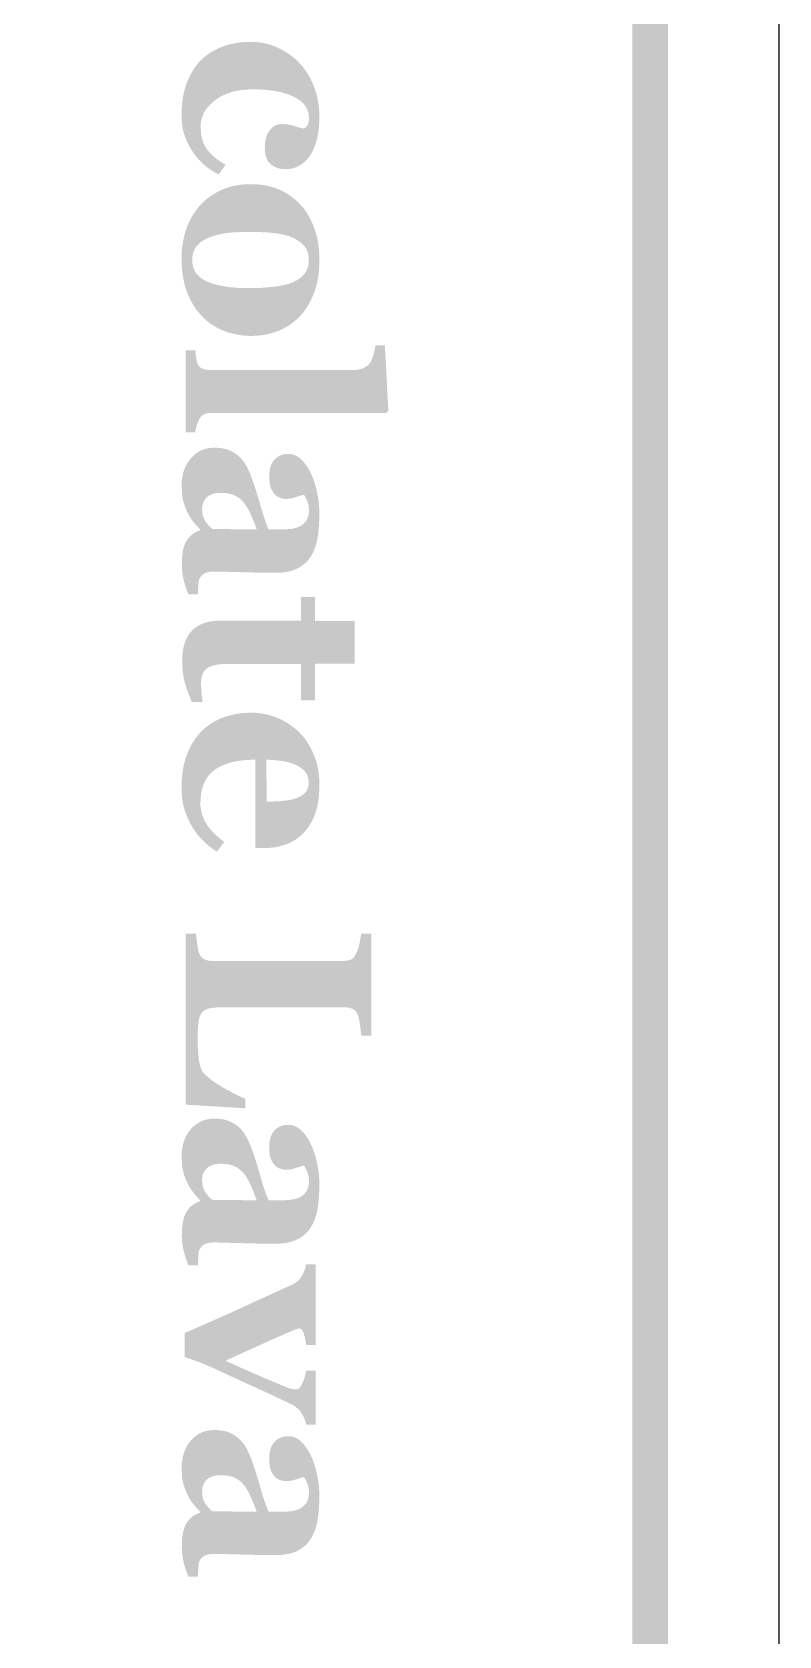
# Model space of a CAD drawing. Header units: millimetres. Extents: x 6 to 441, y 6 to 299.
# Drawn here: x 224.68 to 233.04, y 80.94 to 98.9 of the extents above; entities that cross this region are included whole.
import ezdxf

# ---------------------------------------------------------------- set-up
doc = ezdxf.new("R2010")
doc.units = ezdxf.units.MM
doc.layers.add('CUT', color=1, linetype='Continuous')
doc.layers.add('RASTER', color=7, linetype='Continuous')

msp = doc.modelspace()

# ---------------------------------------------------------------- hatches: boundary and pattern name
at = {"layer": 'RASTER'}
h = msp.add_hatch(color=7, dxfattribs=at)
h.paths.add_polyline_path([(229.6, 125.8), (230.116, 125.766), (230.563, 125.663), (230.941, 125.491), (231.25, 125.25), (231.491, 124.941), (231.663, 124.563), (231.766, 124.116), (231.8, 123.6), (231.8, 66.4), (231.766, 65.884), (231.663, 65.438), (231.491, 65.059), (231.25, 64.75), (230.941, 64.509), (230.563, 64.338), (230.116, 64.234), (229.6, 64.2), (216.4, 64.2), (215.884, 64.234), (215.438, 64.337), (215.059, 64.509), (214.75, 64.75), (214.509, 65.059), (214.337, 65.438), (214.234, 65.884), (214.2, 66.4), (214.2, 123.6), (214.234, 124.116), (214.337, 124.563), (214.509, 124.941), (214.75, 125.25), (215.059, 125.491), (215.438, 125.663), (215.884, 125.766), (216.4, 125.8)])
h.paths.add_polyline_path([(229.6, 125.4), (216.4, 125.4), (215.978, 125.372), (215.613, 125.288), (215.303, 125.147), (215.05, 124.95), (214.853, 124.697), (214.712, 124.387), (214.628, 124.022), (214.6, 123.6), (214.6, 66.4), (214.628, 65.978), (214.712, 65.613), (214.853, 65.303), (215.05, 65.05), (215.303, 64.853), (215.613, 64.712), (215.978, 64.628), (216.4, 64.6), (229.6, 64.6), (230.022, 64.628), (230.388, 64.712), (230.697, 64.853), (230.95, 65.05), (231.147, 65.303), (231.288, 65.613), (231.372, 65.978), (231.4, 66.4), (231.4, 123.6), (231.372, 124.022), (231.288, 124.387), (231.147, 124.697), (230.95, 124.95), (230.697, 125.147), (230.388, 125.288), (230.022, 125.372), (229.6, 125.4)], flags=0)
for points in [[(226.353, 97.971), (226.354, 98.022), (226.357, 98.07), (226.361, 98.117), (226.368, 98.163), (226.376, 98.207), (226.386, 98.25), (226.399, 98.291), (226.412, 98.331), (226.428, 98.369), (226.445, 98.406), (226.463, 98.44), (226.483, 98.473), (226.503, 98.505), (226.526, 98.534), (226.549, 98.562), (226.574, 98.588), (226.601, 98.613), (226.629, 98.635), (226.658, 98.657), (226.688, 98.676), (226.719, 98.694), (226.752, 98.711), (226.785, 98.726), (226.82, 98.739), (226.856, 98.751), (226.893, 98.761), (226.93, 98.769), (226.969, 98.776), (227.008, 98.782), (227.048, 98.786), (227.088, 98.788), (227.129, 98.789), (227.167, 98.788), (227.205, 98.785), (227.242, 98.78), (227.278, 98.774), (227.314, 98.765), (227.35, 98.755), (227.385, 98.742), (227.42, 98.728), (227.453, 98.712), (227.486, 98.695), (227.518, 98.676), (227.549, 98.656), (227.578, 98.635), (227.607, 98.613), (227.635, 98.589), (227.661, 98.563), (227.687, 98.536), (227.712, 98.507), (227.735, 98.476), (227.757, 98.443), (227.778, 98.409), (227.797, 98.374), (227.815, 98.336), (227.832, 98.297), (227.847, 98.257), (227.86, 98.216), (227.871, 98.174), (227.88, 98.13), (227.887, 98.086), (227.892, 98.04), (227.895, 97.994), (227.896, 97.947), (227.894, 97.881), (227.889, 97.819), (227.881, 97.76), (227.87, 97.705), (227.856, 97.654), (227.838, 97.606), (227.818, 97.561), (227.794, 97.52), (227.767, 97.484), (227.738, 97.452), (227.707, 97.425), (227.674, 97.403), (227.639, 97.386), (227.601, 97.373), (227.561, 97.366), (227.519, 97.364), (227.493, 97.364), (227.469, 97.367), (227.446, 97.371), (227.424, 97.377), (227.403, 97.385), (227.384, 97.395), (227.366, 97.406), (227.349, 97.419), (227.334, 97.434), (227.321, 97.452), (227.31, 97.472), (227.301, 97.495), (227.294, 97.52), (227.289, 97.548), (227.286, 97.578), (227.285, 97.611), (227.286, 97.638), (227.288, 97.664), (227.292, 97.688), (227.298, 97.712), (227.305, 97.734), (227.314, 97.756), (227.325, 97.776), (227.338, 97.795), (227.351, 97.812), (227.366, 97.827), (227.382, 97.84), (227.398, 97.85), (227.416, 97.858), (227.435, 97.864), (227.454, 97.868), (227.475, 97.869), (227.493, 97.869), (227.511, 97.867), (227.529, 97.866), (227.547, 97.863), (227.564, 97.86), (227.582, 97.856), (227.6, 97.851), (227.617, 97.845), (227.634, 97.84), (227.65, 97.835), (227.665, 97.831), (227.679, 97.827), (227.692, 97.824), (227.704, 97.821), (227.715, 97.819), (227.724, 97.818), (227.731, 97.822), (227.737, 97.826), (227.742, 97.831), (227.747, 97.836), (227.752, 97.841), (227.757, 97.847), (227.761, 97.853), (227.765, 97.859), (227.768, 97.865), (227.771, 97.873), (227.773, 97.881), (227.775, 97.891), (227.776, 97.901), (227.778, 97.912), (227.778, 97.924), (227.778, 97.936), (227.778, 97.953), (227.776, 97.969), (227.774, 97.984), (227.771, 97.999), (227.766, 98.014), (227.761, 98.029), (227.755, 98.043), (227.748, 98.056), (227.739, 98.07), (227.729, 98.083), (227.718, 98.096), (227.705, 98.109), (227.691, 98.121), (227.675, 98.134), (227.658, 98.146), (227.639, 98.157), (227.62, 98.169), (227.6, 98.179), (227.577, 98.189), (227.554, 98.198), (227.528, 98.207), (227.501, 98.215), (227.473, 98.223), (227.443, 98.23), (227.411, 98.236), (227.378, 98.242), (227.344, 98.246), (227.307, 98.25), (227.27, 98.253), (227.23, 98.255), (227.19, 98.257), (227.147, 98.257), (227.083, 98.255), (227.023, 98.249), (226.966, 98.24), (226.912, 98.227), (226.861, 98.209), (226.813, 98.188), (226.768, 98.163), (226.727, 98.135), (226.689, 98.103), (226.657, 98.071), (226.629, 98.036), (226.607, 98.001), (226.589, 97.963), (226.577, 97.925), (226.569, 97.884), (226.567, 97.843), (226.568, 97.803), (226.572, 97.765), (226.577, 97.73), (226.585, 97.697), (226.595, 97.665), (226.608, 97.636), (226.623, 97.609), (226.64, 97.584), (226.659, 97.56), (226.68, 97.537), (226.702, 97.515), (226.727, 97.493), (226.754, 97.472), (226.782, 97.452), (226.813, 97.432), (226.845, 97.413), (226.769, 97.303), (226.747, 97.315), (226.725, 97.327), (226.704, 97.34), (226.684, 97.353), (226.663, 97.367), (226.644, 97.381), (226.625, 97.396), (226.606, 97.412), (226.588, 97.428), (226.57, 97.445), (226.553, 97.463), (226.536, 97.481), (226.52, 97.5), (226.504, 97.52), (226.489, 97.541), (226.475, 97.563), (226.46, 97.586), (226.447, 97.609), (226.434, 97.632), (226.422, 97.656), (226.411, 97.679), (226.401, 97.703), (226.392, 97.726), (226.384, 97.75), (226.377, 97.775), (226.37, 97.8), (226.365, 97.826), (226.361, 97.853), (226.357, 97.881), (226.355, 97.91), (226.354, 97.94), (226.353, 97.971)], [(226.4, 94.415), (226.4, 95.333), (226.507, 95.333), (226.508, 95.324), (226.508, 95.314), (226.509, 95.305), (226.51, 95.296), (226.511, 95.287), (226.512, 95.277), (226.513, 95.268), (226.514, 95.259), (226.515, 95.25), (226.517, 95.242), (226.518, 95.233), (226.52, 95.225), (226.522, 95.218), (226.524, 95.21), (226.526, 95.203), (226.529, 95.196), (226.534, 95.184), (226.539, 95.174), (226.544, 95.165), (226.55, 95.156), (226.557, 95.149), (226.564, 95.142), (226.571, 95.137), (226.579, 95.132), (226.588, 95.128), (226.597, 95.124), (226.607, 95.122), (226.618, 95.119), (226.629, 95.117), (226.641, 95.116), (226.653, 95.115), (226.667, 95.115), (228.29, 95.115), (228.303, 95.115), (228.317, 95.116), (228.33, 95.118), (228.343, 95.121), (228.356, 95.124), (228.369, 95.128), (228.381, 95.132), (228.393, 95.138), (228.404, 95.144), (228.415, 95.15), (228.425, 95.157), (228.435, 95.164), (228.444, 95.172), (228.452, 95.18), (228.459, 95.189), (228.465, 95.198), (228.47, 95.206), (228.475, 95.215), (228.48, 95.225), (228.484, 95.235), (228.489, 95.247), (228.493, 95.259), (228.498, 95.273), (228.502, 95.287), (228.506, 95.302), (228.51, 95.316), (228.513, 95.33), (228.516, 95.343), (228.518, 95.356), (228.52, 95.368), (228.522, 95.38), (228.523, 95.392), (228.629, 95.392), (228.668, 94.655), (228.644, 94.633), (226.686, 94.633), (226.672, 94.633), (226.66, 94.632), (226.648, 94.63), (226.637, 94.628), (226.626, 94.626), (226.616, 94.622), (226.606, 94.618), (226.598, 94.614), (226.59, 94.609), (226.582, 94.603), (226.575, 94.596), (226.568, 94.589), (226.561, 94.581), (226.555, 94.572), (226.55, 94.563), (226.545, 94.552), (226.542, 94.545), (226.539, 94.538), (226.536, 94.53), (226.533, 94.522), (226.53, 94.515), (226.527, 94.507), (226.524, 94.499), (226.522, 94.491), (226.519, 94.483), (226.517, 94.474), (226.515, 94.465), (226.513, 94.456), (226.511, 94.446), (226.509, 94.436), (226.508, 94.426), (226.507, 94.415)], [(226.467, 91.397), (226.457, 91.421), (226.447, 91.445), (226.438, 91.469), (226.428, 91.494), (226.419, 91.52), (226.41, 91.545), (226.402, 91.571), (226.393, 91.598), (226.386, 91.625), (226.379, 91.654), (226.373, 91.685), (226.369, 91.717), (226.365, 91.75), (226.363, 91.785), (226.361, 91.821), (226.36, 91.859), (226.362, 91.914), (226.367, 91.966), (226.376, 92.013), (226.388, 92.058), (226.404, 92.098), (226.423, 92.135), (226.446, 92.168), (226.472, 92.198), (226.501, 92.224), (226.533, 92.246), (226.569, 92.265), (226.607, 92.281), (226.648, 92.293), (226.692, 92.301), (226.74, 92.307), (226.79, 92.308), (227.689, 92.308), (227.689, 92.572), (227.847, 92.572), (227.847, 92.302), (228.291, 92.302), (228.291, 91.826), (227.847, 91.826), (227.847, 91.416), (227.689, 91.416), (227.689, 91.823), (226.886, 91.823), (226.845, 91.823), (226.807, 91.821), (226.772, 91.817), (226.74, 91.812), (226.711, 91.805), (226.685, 91.797), (226.663, 91.787), (226.643, 91.776), (226.626, 91.763), (226.612, 91.747), (226.599, 91.73), (226.589, 91.709), (226.581, 91.687), (226.576, 91.662), (226.573, 91.635), (226.571, 91.605), (226.571, 91.595), (226.572, 91.584), (226.572, 91.571), (226.573, 91.558), (226.574, 91.544), (226.575, 91.529), (226.576, 91.512), (226.577, 91.495), (226.579, 91.478), (226.58, 91.463), (226.582, 91.449), (226.583, 91.436), (226.585, 91.424), (226.587, 91.414), (226.589, 91.405), (226.59, 91.397)], [(227.067, 86.846), (226.4, 86.887), (226.4, 88.802), (226.514, 88.802), (226.515, 88.788), (226.517, 88.775), (226.518, 88.761), (226.52, 88.746), (226.522, 88.731), (226.524, 88.715), (226.526, 88.698), (226.528, 88.681), (226.531, 88.665), (226.533, 88.65), (226.535, 88.636), (226.538, 88.624), (226.54, 88.614), (226.542, 88.604), (226.544, 88.597), (226.546, 88.591), (226.552, 88.578), (226.558, 88.566), (226.564, 88.556), (226.571, 88.546), (226.578, 88.537), (226.586, 88.53), (226.595, 88.523), (226.604, 88.517), (226.613, 88.513), (226.623, 88.508), (226.634, 88.505), (226.645, 88.502), (226.657, 88.5), (226.67, 88.498), (226.683, 88.497), (226.697, 88.497), (228.164, 88.497), (228.177, 88.497), (228.189, 88.498), (228.201, 88.499), (228.212, 88.501), (228.222, 88.503), (228.232, 88.506), (228.242, 88.509), (228.251, 88.513), (228.259, 88.518), (228.268, 88.524), (228.276, 88.531), (228.284, 88.54), (228.291, 88.551), (228.299, 88.563), (228.306, 88.576), (228.313, 88.591), (228.318, 88.602), (228.323, 88.614), (228.327, 88.627), (228.332, 88.641), (228.336, 88.654), (228.339, 88.669), (228.343, 88.684), (228.346, 88.7), (228.349, 88.715), (228.352, 88.73), (228.354, 88.744), (228.357, 88.757), (228.359, 88.769), (228.361, 88.781), (228.363, 88.792), (228.364, 88.802), (228.479, 88.802), (228.479, 87.66), (228.364, 87.66), (228.363, 87.672), (228.362, 87.685), (228.361, 87.698), (228.359, 87.711), (228.357, 87.726), (228.356, 87.74), (228.354, 87.755), (228.352, 87.771), (228.35, 87.787), (228.347, 87.802), (228.345, 87.816), (228.342, 87.831), (228.339, 87.844), (228.336, 87.857), (228.333, 87.87), (228.329, 87.882), (228.324, 87.895), (228.318, 87.908), (228.312, 87.919), (228.305, 87.929), (228.297, 87.938), (228.289, 87.946), (228.28, 87.952), (228.27, 87.958), (228.26, 87.962), (228.249, 87.966), (228.238, 87.969), (228.227, 87.972), (228.215, 87.974), (228.203, 87.976), (228.191, 87.977), (228.178, 87.977), (226.812, 87.977), (226.788, 87.977), (226.766, 87.976), (226.745, 87.975), (226.725, 87.974), (226.707, 87.972), (226.69, 87.969), (226.674, 87.967), (226.659, 87.964), (226.646, 87.96), (226.633, 87.955), (226.622, 87.95), (226.611, 87.944), (226.601, 87.937), (226.592, 87.93), (226.584, 87.921), (226.577, 87.912), (226.571, 87.902), (226.565, 87.891), (226.559, 87.88), (226.554, 87.867), (226.55, 87.853), (226.547, 87.838), (226.544, 87.823), (226.541, 87.806), (226.539, 87.788), (226.538, 87.769), (226.536, 87.748), (226.535, 87.725), (226.534, 87.701), (226.534, 87.675), (226.533, 87.647), (226.533, 87.618), (226.534, 87.589), (226.534, 87.56), (226.535, 87.531), (226.537, 87.502), (226.539, 87.474), (226.541, 87.446), (226.544, 87.418), (226.547, 87.39), (226.551, 87.363), (226.556, 87.339), (226.562, 87.316), (226.569, 87.295), (226.577, 87.276), (226.587, 87.259), (226.597, 87.244), (226.608, 87.231), (226.628, 87.212), (226.649, 87.194), (226.673, 87.175), (226.698, 87.156), (226.725, 87.136), (226.754, 87.117), (226.785, 87.098), (226.818, 87.078), (226.852, 87.059), (226.885, 87.041), (226.917, 87.024), (226.948, 87.008), (226.979, 86.992), (227.009, 86.978), (227.038, 86.965), (227.067, 86.953)], [(227.746, 83.304), (227.743, 83.32), (227.739, 83.337), (227.734, 83.353), (227.729, 83.369), (227.722, 83.385), (227.714, 83.401), (227.706, 83.417), (227.696, 83.432), (227.686, 83.447), (227.674, 83.462), (227.661, 83.476), (227.646, 83.489), (227.63, 83.502), (227.612, 83.514), (227.594, 83.525), (227.573, 83.535), (227.52, 83.561), (227.466, 83.586), (227.412, 83.612), (227.359, 83.637), (227.305, 83.662), (227.25, 83.687), (227.196, 83.712), (227.142, 83.737), (227.088, 83.761), (227.034, 83.786), (226.981, 83.81), (226.928, 83.835), (226.875, 83.859), (226.823, 83.883), (226.772, 83.907), (226.721, 83.931), (226.705, 83.938), (226.688, 83.946), (226.67, 83.954), (226.65, 83.962), (226.63, 83.971), (226.609, 83.979), (226.586, 83.988), (226.563, 83.998), (226.539, 84.007), (226.515, 84.015), (226.493, 84.024), (226.47, 84.032), (226.449, 84.039), (226.427, 84.047), (226.407, 84.053), (226.387, 84.06), (226.387, 84.329), (226.483, 84.371), (226.574, 84.411), (226.661, 84.449), (226.745, 84.486), (226.824, 84.521), (226.899, 84.554), (226.969, 84.587), (227.036, 84.617), (227.101, 84.647), (227.167, 84.678), (227.234, 84.709), (227.303, 84.74), (227.373, 84.772), (227.444, 84.804), (227.516, 84.837), (227.589, 84.87), (227.606, 84.878), (227.622, 84.887), (227.637, 84.898), (227.651, 84.909), (227.664, 84.922), (227.676, 84.935), (227.688, 84.95), (227.698, 84.966), (227.707, 84.982), (227.716, 84.999), (227.723, 85.015), (227.73, 85.032), (227.735, 85.048), (227.74, 85.065), (227.744, 85.082), (227.746, 85.098), (227.853, 85.098), (227.853, 84.196), (227.746, 84.196), (227.746, 84.209), (227.744, 84.222), (227.742, 84.236), (227.74, 84.25), (227.737, 84.265), (227.733, 84.281), (227.729, 84.297), (227.724, 84.313), (227.719, 84.329), (227.713, 84.343), (227.707, 84.354), (227.701, 84.364), (227.694, 84.371), (227.687, 84.376), (227.679, 84.38), (227.671, 84.381), (227.669, 84.381), (227.667, 84.38), (227.664, 84.38), (227.66, 84.379), (227.657, 84.378), (227.653, 84.377), (227.649, 84.376), (227.645, 84.375), (227.641, 84.373), (227.636, 84.372), (227.631, 84.37), (227.626, 84.368), (227.621, 84.366), (227.616, 84.364), (227.611, 84.362), (227.606, 84.36), (227.576, 84.348), (227.544, 84.334), (227.508, 84.318), (227.47, 84.301), (227.428, 84.283), (227.383, 84.263), (227.336, 84.242), (227.285, 84.219), (227.232, 84.195), (227.179, 84.171), (227.125, 84.146), (227.07, 84.122), (227.014, 84.096), (226.958, 84.071), (226.901, 84.045), (226.844, 84.019), (226.884, 84.001), (226.923, 83.983), (226.963, 83.965), (227.002, 83.947), (227.041, 83.93), (227.08, 83.913), (227.118, 83.896), (227.157, 83.879), (227.196, 83.862), (227.238, 83.844), (227.283, 83.824), (227.331, 83.804), (227.381, 83.783), (227.434, 83.761), (227.489, 83.738), (227.547, 83.714), (227.556, 83.711), (227.564, 83.708), (227.571, 83.706), (227.579, 83.704), (227.586, 83.702), (227.592, 83.701), (227.598, 83.699), (227.604, 83.699), (227.609, 83.698), (227.614, 83.698), (227.619, 83.697), (227.622, 83.697), (227.626, 83.697), (227.629, 83.697), (227.631, 83.697), (227.633, 83.697), (227.64, 83.697), (227.646, 83.698), (227.652, 83.7), (227.658, 83.703), (227.664, 83.707), (227.669, 83.711), (227.674, 83.716), (227.68, 83.722), (227.684, 83.729), (227.689, 83.736), (227.694, 83.743), (227.698, 83.75), (227.702, 83.758), (227.706, 83.766), (227.71, 83.774), (227.714, 83.783), (227.718, 83.792), (227.721, 83.801), (227.724, 83.81), (227.727, 83.819), (227.729, 83.828), (227.732, 83.836), (227.734, 83.845), (227.736, 83.853), (227.738, 83.862), (227.739, 83.869), (227.741, 83.877), (227.742, 83.884), (227.743, 83.891), (227.744, 83.897), (227.745, 83.903), (227.746, 83.909), (227.853, 83.909), (227.853, 83.304)]]:
    msp.add_hatch(color=7, dxfattribs=at).paths.add_polyline_path(points)
h = msp.add_hatch(color=7, dxfattribs=at)
h.paths.add_polyline_path([(227.68, 95.719), (227.654, 95.692), (227.627, 95.668), (227.599, 95.644), (227.569, 95.623), (227.538, 95.603), (227.506, 95.585), (227.473, 95.568), (227.439, 95.553), (227.403, 95.54), (227.367, 95.528), (227.33, 95.518), (227.292, 95.51), (227.254, 95.504), (227.214, 95.499), (227.175, 95.497), (227.134, 95.496), (227.094, 95.497), (227.054, 95.499), (227.015, 95.504), (226.976, 95.51), (226.938, 95.518), (226.9, 95.528), (226.863, 95.539), (226.827, 95.552), (226.792, 95.567), (226.757, 95.584), (226.725, 95.602), (226.693, 95.622), (226.663, 95.643), (226.634, 95.666), (226.606, 95.691), (226.58, 95.717), (226.554, 95.747), (226.528, 95.778), (226.505, 95.81), (226.483, 95.844), (226.463, 95.879), (226.444, 95.916), (226.427, 95.954), (226.412, 95.993), (226.398, 96.034), (226.386, 96.076), (226.376, 96.12), (226.368, 96.165), (226.361, 96.212), (226.357, 96.26), (226.354, 96.309), (226.353, 96.36), (226.354, 96.404), (226.356, 96.448), (226.36, 96.49), (226.366, 96.532), (226.373, 96.572), (226.382, 96.612), (226.392, 96.651), (226.404, 96.689), (226.418, 96.726), (226.433, 96.762), (226.45, 96.797), (226.468, 96.831), (226.489, 96.863), (226.51, 96.895), (226.533, 96.925), (226.558, 96.955), (226.583, 96.982), (226.61, 97.008), (226.638, 97.032), (226.668, 97.054), (226.699, 97.076), (226.731, 97.095), (226.765, 97.114), (226.801, 97.131), (226.837, 97.146), (226.875, 97.159), (226.914, 97.17), (226.954, 97.179), (226.994, 97.186), (227.036, 97.191), (227.079, 97.194), (227.124, 97.195), (227.167, 97.194), (227.209, 97.192), (227.25, 97.187), (227.29, 97.181), (227.328, 97.173), (227.365, 97.163), (227.402, 97.152), (227.436, 97.139), (227.47, 97.124), (227.503, 97.107), (227.535, 97.088), (227.566, 97.068), (227.596, 97.046), (227.625, 97.022), (227.653, 96.997), (227.68, 96.969), (227.705, 96.942), (227.729, 96.912), (227.751, 96.881), (227.771, 96.848), (227.79, 96.814), (227.808, 96.778), (227.824, 96.741), (227.839, 96.702), (227.852, 96.662), (227.864, 96.62), (227.874, 96.578), (227.882, 96.534), (227.888, 96.489), (227.892, 96.443), (227.895, 96.395), (227.896, 96.347), (227.895, 96.296), (227.892, 96.247), (227.888, 96.2), (227.882, 96.154), (227.874, 96.11), (227.864, 96.067), (227.852, 96.026), (227.839, 95.986), (227.824, 95.948), (227.808, 95.911), (227.79, 95.875), (227.771, 95.841), (227.751, 95.808), (227.729, 95.777), (227.705, 95.747), (227.68, 95.719)])
h.paths.add_polyline_path([(226.665, 96.094), (226.686, 96.086), (226.708, 96.078), (226.732, 96.072), (226.756, 96.065), (226.781, 96.06), (226.808, 96.055), (226.836, 96.05), (226.864, 96.046), (226.894, 96.042), (226.925, 96.039), (226.958, 96.037), (226.991, 96.034), (227.026, 96.033), (227.062, 96.031), (227.099, 96.031), (227.137, 96.031), (227.163, 96.031), (227.19, 96.031), (227.218, 96.033), (227.247, 96.034), (227.276, 96.036), (227.307, 96.039), (227.339, 96.042), (227.371, 96.045), (227.403, 96.049), (227.434, 96.053), (227.462, 96.058), (227.489, 96.063), (227.514, 96.069), (227.538, 96.075), (227.559, 96.082), (227.579, 96.089), (227.602, 96.098), (227.623, 96.108), (227.643, 96.119), (227.662, 96.131), (227.679, 96.144), (227.695, 96.157), (227.71, 96.171), (227.724, 96.187), (227.737, 96.203), (227.747, 96.22), (227.756, 96.238), (227.764, 96.257), (227.77, 96.277), (227.774, 96.298), (227.776, 96.321), (227.777, 96.344), (227.776, 96.369), (227.773, 96.393), (227.769, 96.416), (227.763, 96.438), (227.755, 96.458), (227.745, 96.477), (227.733, 96.494), (227.72, 96.51), (227.705, 96.525), (227.689, 96.54), (227.672, 96.553), (227.654, 96.565), (227.635, 96.577), (227.615, 96.588), (227.594, 96.597), (227.572, 96.606), (227.551, 96.614), (227.528, 96.62), (227.505, 96.627), (227.481, 96.632), (227.456, 96.637), (227.431, 96.642), (227.404, 96.645), (227.376, 96.649), (227.348, 96.651), (227.32, 96.654), (227.291, 96.656), (227.262, 96.657), (227.233, 96.659), (227.203, 96.66), (227.173, 96.66), (227.143, 96.66), (227.104, 96.66), (227.066, 96.66), (227.031, 96.659), (226.997, 96.658), (226.965, 96.656), (226.934, 96.655), (226.905, 96.653), (226.878, 96.65), (226.852, 96.647), (226.826, 96.643), (226.8, 96.638), (226.773, 96.633), (226.747, 96.626), (226.721, 96.618), (226.694, 96.61), (226.668, 96.6), (226.646, 96.591), (226.625, 96.582), (226.605, 96.571), (226.587, 96.559), (226.569, 96.547), (226.553, 96.533), (226.538, 96.519), (226.525, 96.504), (226.512, 96.487), (226.501, 96.47), (226.492, 96.452), (226.485, 96.432), (226.479, 96.412), (226.475, 96.39), (226.473, 96.368), (226.472, 96.344), (226.473, 96.322), (226.475, 96.302), (226.479, 96.282), (226.484, 96.262), (226.491, 96.244), (226.499, 96.226), (226.509, 96.209), (226.521, 96.193), (226.534, 96.178), (226.548, 96.163), (226.564, 96.15), (226.581, 96.137), (226.6, 96.125), (226.62, 96.113), (226.642, 96.103), (226.665, 96.094)], flags=0)
h = msp.add_hatch(color=7, dxfattribs=at)
h.paths.add_polyline_path([(226.431, 92.6), (226.424, 92.616), (226.417, 92.634), (226.411, 92.651), (226.404, 92.67), (226.398, 92.69), (226.391, 92.71), (226.385, 92.731), (226.379, 92.752), (226.374, 92.774), (226.369, 92.797), (226.365, 92.82), (226.362, 92.843), (226.359, 92.866), (226.358, 92.89), (226.356, 92.914), (226.356, 92.938), (226.357, 92.982), (226.359, 93.022), (226.364, 93.06), (226.369, 93.095), (226.377, 93.126), (226.386, 93.155), (226.397, 93.181), (226.41, 93.203), (226.424, 93.224), (226.439, 93.242), (226.456, 93.259), (226.475, 93.275), (226.494, 93.288), (226.516, 93.3), (226.538, 93.311), (226.563, 93.319), (226.563, 93.328), (226.55, 93.34), (226.539, 93.353), (226.527, 93.365), (226.516, 93.377), (226.506, 93.389), (226.496, 93.401), (226.487, 93.412), (226.478, 93.424), (226.469, 93.435), (226.461, 93.447), (226.453, 93.459), (226.445, 93.472), (226.438, 93.484), (226.431, 93.497), (226.424, 93.51), (226.418, 93.523), (226.41, 93.54), (226.403, 93.557), (226.396, 93.574), (226.39, 93.59), (226.384, 93.607), (226.379, 93.623), (226.374, 93.639), (226.37, 93.655), (226.366, 93.672), (226.363, 93.69), (226.361, 93.71), (226.358, 93.732), (226.357, 93.755), (226.356, 93.779), (226.355, 93.805), (226.355, 93.833), (226.356, 93.875), (226.361, 93.915), (226.369, 93.954), (226.38, 93.991), (226.394, 94.026), (226.411, 94.06), (226.431, 94.092), (226.455, 94.123), (226.481, 94.151), (226.509, 94.176), (226.539, 94.196), (226.572, 94.213), (226.606, 94.227), (226.642, 94.236), (226.68, 94.242), (226.721, 94.243), (226.744, 94.243), (226.767, 94.242), (226.788, 94.24), (226.809, 94.237), (226.829, 94.233), (226.848, 94.229), (226.866, 94.223), (226.883, 94.217), (226.899, 94.21), (226.915, 94.202), (226.93, 94.194), (226.945, 94.185), (226.96, 94.175), (226.974, 94.165), (226.988, 94.154), (227.001, 94.142), (227.012, 94.131), (227.023, 94.119), (227.033, 94.107), (227.043, 94.095), (227.053, 94.082), (227.062, 94.069), (227.07, 94.055), (227.078, 94.041), (227.086, 94.026), (227.093, 94.011), (227.101, 93.996), (227.108, 93.98), (227.115, 93.964), (227.122, 93.948), (227.129, 93.931), (227.135, 93.914), (227.147, 93.88), (227.16, 93.845), (227.172, 93.808), (227.185, 93.769), (227.197, 93.728), (227.21, 93.686), (227.223, 93.643), (227.236, 93.597), (227.249, 93.553), (227.261, 93.511), (227.273, 93.473), (227.285, 93.438), (227.296, 93.406), (227.308, 93.377), (227.318, 93.351), (227.329, 93.328), (227.469, 93.328), (227.479, 93.328), (227.489, 93.328), (227.5, 93.329), (227.512, 93.329), (227.524, 93.33), (227.537, 93.331), (227.551, 93.332), (227.566, 93.334), (227.581, 93.335), (227.595, 93.337), (227.608, 93.34), (227.621, 93.343), (227.634, 93.346), (227.645, 93.35), (227.657, 93.354), (227.667, 93.359), (227.679, 93.364), (227.69, 93.37), (227.7, 93.377), (227.71, 93.385), (227.72, 93.393), (227.729, 93.403), (227.738, 93.412), (227.746, 93.423), (227.754, 93.435), (227.76, 93.447), (227.766, 93.46), (227.77, 93.474), (227.774, 93.489), (227.776, 93.505), (227.778, 93.521), (227.778, 93.539), (227.778, 93.555), (227.777, 93.57), (227.776, 93.584), (227.774, 93.598), (227.771, 93.611), (227.768, 93.624), (227.764, 93.635), (227.76, 93.646), (227.756, 93.657), (227.751, 93.667), (227.746, 93.677), (227.742, 93.685), (227.737, 93.694), (227.732, 93.702), (227.728, 93.709), (227.723, 93.716), (227.715, 93.715), (227.706, 93.713), (227.696, 93.711), (227.686, 93.708), (227.674, 93.704), (227.662, 93.7), (227.648, 93.696), (227.633, 93.691), (227.618, 93.686), (227.604, 93.682), (227.589, 93.679), (227.574, 93.676), (227.56, 93.674), (227.546, 93.672), (227.532, 93.671), (227.518, 93.671), (227.511, 93.671), (227.504, 93.671), (227.497, 93.673), (227.49, 93.674), (227.482, 93.676), (227.473, 93.678), (227.465, 93.681), (227.455, 93.684), (227.446, 93.687), (227.438, 93.691), (227.43, 93.695), (227.422, 93.7), (227.415, 93.705), (227.408, 93.71), (227.402, 93.716), (227.396, 93.722), (227.389, 93.73), (227.382, 93.739), (227.376, 93.748), (227.37, 93.758), (227.365, 93.767), (227.36, 93.777), (227.355, 93.787), (227.351, 93.797), (227.347, 93.808), (227.344, 93.821), (227.341, 93.835), (227.339, 93.85), (227.337, 93.867), (227.336, 93.885), (227.335, 93.905), (227.335, 93.926), (227.335, 93.955), (227.338, 93.983), (227.343, 94.009), (227.349, 94.034), (227.358, 94.056), (227.368, 94.076), (227.38, 94.095), (227.394, 94.112), (227.409, 94.126), (227.426, 94.139), (227.443, 94.15), (227.462, 94.159), (227.482, 94.166), (227.503, 94.171), (227.525, 94.174), (227.548, 94.175), (227.569, 94.174), (227.588, 94.17), (227.608, 94.165), (227.626, 94.158), (227.644, 94.149), (227.662, 94.138), (227.679, 94.125), (227.696, 94.109), (227.712, 94.093), (227.727, 94.075), (227.741, 94.056), (227.755, 94.037), (227.768, 94.017), (227.781, 93.996), (227.792, 93.973), (227.803, 93.95), (227.814, 93.927), (227.824, 93.903), (227.833, 93.877), (227.842, 93.851), (227.851, 93.824), (227.858, 93.796), (227.865, 93.768), (227.871, 93.738), (227.877, 93.708), (227.882, 93.679), (227.886, 93.65), (227.89, 93.622), (227.892, 93.595), (227.894, 93.568), (227.895, 93.541), (227.896, 93.515), (227.895, 93.48), (227.895, 93.446), (227.893, 93.412), (227.891, 93.379), (227.889, 93.347), (227.886, 93.315), (227.883, 93.285), (227.879, 93.255), (227.874, 93.225), (227.868, 93.197), (227.861, 93.169), (227.853, 93.142), (227.844, 93.115), (227.833, 93.09), (227.822, 93.065), (227.809, 93.041), (227.796, 93.019), (227.781, 92.998), (227.764, 92.978), (227.746, 92.959), (227.727, 92.942), (227.706, 92.926), (227.684, 92.91), (227.66, 92.896), (227.635, 92.884), (227.608, 92.873), (227.579, 92.864), (227.548, 92.856), (227.516, 92.851), (227.481, 92.846), (227.445, 92.844), (227.406, 92.843), (227.364, 92.843), (227.32, 92.843), (227.274, 92.844), (227.225, 92.845), (227.175, 92.846), (227.123, 92.847), (227.07, 92.848), (227.014, 92.85), (226.959, 92.851), (226.91, 92.852), (226.865, 92.854), (226.826, 92.855), (226.791, 92.855), (226.761, 92.856), (226.735, 92.856), (226.715, 92.856), (226.699, 92.856), (226.684, 92.855), (226.669, 92.853), (226.656, 92.851), (226.643, 92.848), (226.632, 92.845), (226.621, 92.841), (226.611, 92.836), (226.602, 92.831), (226.593, 92.825), (226.585, 92.819), (226.578, 92.811), (226.571, 92.803), (226.565, 92.795), (226.559, 92.786), (226.554, 92.776), (226.551, 92.769), (226.549, 92.761), (226.546, 92.753), (226.544, 92.744), (226.543, 92.733), (226.542, 92.722), (226.541, 92.71), (226.54, 92.697), (226.539, 92.684), (226.539, 92.671), (226.539, 92.659), (226.538, 92.646), (226.538, 92.634), (226.538, 92.622), (226.538, 92.611), (226.538, 92.6)])
h.paths.add_polyline_path([(227.194, 93.328), (227.187, 93.348), (227.18, 93.369), (227.172, 93.389), (227.164, 93.41), (227.156, 93.43), (227.148, 93.45), (227.139, 93.47), (227.13, 93.49), (227.121, 93.51), (227.112, 93.529), (227.103, 93.547), (227.093, 93.564), (227.084, 93.58), (227.074, 93.595), (227.065, 93.609), (227.055, 93.622), (227.044, 93.635), (227.033, 93.648), (227.021, 93.66), (227.008, 93.671), (226.995, 93.681), (226.98, 93.69), (226.966, 93.699), (226.95, 93.707), (226.934, 93.714), (226.917, 93.721), (226.899, 93.726), (226.881, 93.73), (226.862, 93.734), (226.842, 93.736), (226.821, 93.738), (226.8, 93.738), (226.772, 93.737), (226.747, 93.735), (226.723, 93.731), (226.701, 93.725), (226.682, 93.718), (226.664, 93.709), (226.648, 93.698), (226.634, 93.686), (226.622, 93.673), (226.612, 93.659), (226.603, 93.644), (226.596, 93.628), (226.59, 93.612), (226.586, 93.594), (226.584, 93.577), (226.583, 93.558), (226.584, 93.538), (226.585, 93.519), (226.588, 93.501), (226.591, 93.484), (226.596, 93.468), (226.602, 93.453), (226.608, 93.439), (226.616, 93.425), (226.625, 93.412), (226.634, 93.4), (226.643, 93.388), (226.653, 93.376), (226.663, 93.365), (226.674, 93.354), (226.686, 93.344), (226.697, 93.334)], flags=0)
h = msp.add_hatch(color=7, dxfattribs=at)
h.paths.add_polyline_path([(226.75, 89.72), (226.729, 89.733), (226.709, 89.747), (226.689, 89.761), (226.669, 89.777), (226.649, 89.792), (226.63, 89.809), (226.611, 89.826), (226.593, 89.844), (226.574, 89.862), (226.557, 89.881), (226.54, 89.901), (226.524, 89.921), (226.508, 89.942), (226.494, 89.964), (226.479, 89.986), (226.466, 90.009), (226.452, 90.033), (226.44, 90.058), (226.428, 90.082), (226.417, 90.107), (226.407, 90.132), (226.398, 90.157), (226.389, 90.182), (226.382, 90.207), (226.375, 90.233), (226.369, 90.259), (226.364, 90.287), (226.36, 90.315), (226.357, 90.344), (226.355, 90.374), (226.354, 90.406), (226.353, 90.438), (226.354, 90.491), (226.357, 90.542), (226.362, 90.592), (226.369, 90.64), (226.377, 90.686), (226.388, 90.73), (226.4, 90.772), (226.415, 90.812), (226.431, 90.851), (226.448, 90.887), (226.467, 90.922), (226.487, 90.956), (226.508, 90.987), (226.531, 91.017), (226.555, 91.046), (226.58, 91.072), (226.607, 91.097), (226.635, 91.12), (226.663, 91.142), (226.694, 91.162), (226.725, 91.18), (226.757, 91.197), (226.791, 91.212), (226.826, 91.225), (226.861, 91.237), (226.898, 91.247), (226.935, 91.256), (226.973, 91.263), (227.012, 91.269), (227.051, 91.272), (227.091, 91.275), (227.132, 91.276), (227.17, 91.275), (227.206, 91.272), (227.243, 91.268), (227.279, 91.262), (227.314, 91.254), (227.35, 91.245), (227.384, 91.234), (227.419, 91.221), (227.453, 91.206), (227.485, 91.19), (227.517, 91.173), (227.548, 91.154), (227.578, 91.134), (227.607, 91.112), (227.635, 91.089), (227.663, 91.065), (227.688, 91.039), (227.712, 91.012), (227.735, 90.983), (227.757, 90.952), (227.777, 90.92), (227.796, 90.886), (227.814, 90.851), (227.831, 90.813), (227.846, 90.775), (227.859, 90.735), (227.87, 90.695), (227.879, 90.653), (227.887, 90.61), (227.892, 90.566), (227.895, 90.521), (227.896, 90.474), (227.895, 90.424), (227.892, 90.376), (227.889, 90.331), (227.883, 90.288), (227.876, 90.247), (227.868, 90.208), (227.857, 90.172), (227.846, 90.137), (227.833, 90.105), (227.819, 90.074), (227.803, 90.045), (227.786, 90.017), (227.769, 89.99), (227.75, 89.965), (227.729, 89.942), (227.708, 89.919), (227.687, 89.899), (227.664, 89.88), (227.641, 89.863), (227.617, 89.847), (227.592, 89.833), (227.566, 89.819), (227.539, 89.808), (227.511, 89.798), (227.483, 89.789), (227.454, 89.781), (227.424, 89.774), (227.395, 89.769), (227.365, 89.765), (227.335, 89.762), (227.304, 89.76), (227.273, 89.76), (227.178, 89.76), (227.178, 90.75), (227.105, 90.748), (227.037, 90.743), (226.973, 90.733), (226.913, 90.721), (226.859, 90.705), (226.808, 90.685), (226.762, 90.661), (226.721, 90.634), (226.684, 90.603), (226.652, 90.568), (226.625, 90.528), (226.603, 90.484), (226.586, 90.436), (226.574, 90.384), (226.567, 90.327), (226.564, 90.266), (226.565, 90.232), (226.569, 90.199), (226.575, 90.167), (226.583, 90.136), (226.594, 90.105), (226.606, 90.075), (226.622, 90.047), (226.64, 90.019), (226.659, 89.992), (226.68, 89.966), (226.702, 89.941), (226.725, 89.917), (226.75, 89.894), (226.775, 89.872), (226.802, 89.851), (226.831, 89.831)])
h.paths.add_polyline_path([(227.307, 90.28), (227.329, 90.28), (227.351, 90.28), (227.373, 90.281), (227.396, 90.282), (227.418, 90.283), (227.441, 90.284), (227.464, 90.286), (227.487, 90.288), (227.509, 90.291), (227.531, 90.294), (227.551, 90.297), (227.571, 90.3), (227.589, 90.304), (227.606, 90.309), (227.623, 90.314), (227.638, 90.319), (227.654, 90.326), (227.67, 90.333), (227.685, 90.34), (227.698, 90.349), (227.711, 90.357), (227.722, 90.367), (227.732, 90.377), (227.742, 90.387), (227.75, 90.398), (227.757, 90.41), (227.763, 90.423), (227.768, 90.436), (227.772, 90.45), (227.775, 90.465), (227.776, 90.48), (227.777, 90.496), (227.775, 90.524), (227.77, 90.55), (227.761, 90.575), (227.748, 90.598), (227.732, 90.62), (227.713, 90.64), (227.689, 90.659), (227.663, 90.677), (227.632, 90.692), (227.597, 90.706), (227.558, 90.718), (227.515, 90.729), (227.468, 90.737), (227.416, 90.743), (227.361, 90.747), (227.301, 90.75)], flags=0)
h = msp.add_hatch(color=7, dxfattribs=at)
h.paths.add_polyline_path([(226.431, 85.087), (226.424, 85.103), (226.417, 85.12), (226.411, 85.138), (226.404, 85.157), (226.398, 85.176), (226.391, 85.197), (226.385, 85.217), (226.379, 85.239), (226.374, 85.261), (226.369, 85.284), (226.365, 85.306), (226.362, 85.329), (226.359, 85.353), (226.358, 85.377), (226.356, 85.401), (226.356, 85.425), (226.357, 85.469), (226.359, 85.509), (226.364, 85.547), (226.369, 85.581), (226.377, 85.613), (226.386, 85.642), (226.397, 85.667), (226.41, 85.69), (226.424, 85.711), (226.439, 85.729), (226.456, 85.746), (226.475, 85.762), (226.494, 85.775), (226.516, 85.787), (226.538, 85.797), (226.563, 85.806), (226.563, 85.815), (226.55, 85.827), (226.539, 85.839), (226.527, 85.852), (226.516, 85.864), (226.506, 85.876), (226.496, 85.887), (226.487, 85.899), (226.478, 85.911), (226.469, 85.922), (226.461, 85.934), (226.453, 85.946), (226.445, 85.958), (226.438, 85.971), (226.431, 85.984), (226.424, 85.996), (226.418, 86.01), (226.41, 86.027), (226.403, 86.044), (226.396, 86.06), (226.39, 86.077), (226.384, 86.094), (226.379, 86.11), (226.374, 86.126), (226.37, 86.142), (226.366, 86.159), (226.363, 86.177), (226.361, 86.197), (226.358, 86.218), (226.357, 86.241), (226.356, 86.266), (226.355, 86.292), (226.355, 86.32), (226.356, 86.362), (226.361, 86.402), (226.369, 86.441), (226.38, 86.478), (226.394, 86.513), (226.411, 86.547), (226.431, 86.579), (226.455, 86.61), (226.481, 86.638), (226.509, 86.663), (226.539, 86.683), (226.572, 86.7), (226.606, 86.713), (226.642, 86.723), (226.68, 86.728), (226.721, 86.73), (226.744, 86.73), (226.767, 86.729), (226.788, 86.727), (226.809, 86.724), (226.829, 86.72), (226.848, 86.715), (226.866, 86.71), (226.883, 86.704), (226.899, 86.697), (226.915, 86.689), (226.93, 86.681), (226.945, 86.672), (226.96, 86.662), (226.974, 86.652), (226.988, 86.641), (227.001, 86.629), (227.012, 86.618), (227.023, 86.606), (227.033, 86.594), (227.043, 86.582), (227.053, 86.569), (227.062, 86.555), (227.07, 86.542), (227.078, 86.527), (227.086, 86.513), (227.093, 86.498), (227.101, 86.482), (227.108, 86.467), (227.115, 86.451), (227.122, 86.434), (227.129, 86.418), (227.135, 86.401), (227.147, 86.367), (227.16, 86.331), (227.172, 86.294), (227.185, 86.256), (227.197, 86.215), (227.21, 86.173), (227.223, 86.13), (227.236, 86.084), (227.249, 86.04), (227.261, 85.998), (227.273, 85.96), (227.285, 85.925), (227.296, 85.892), (227.308, 85.863), (227.318, 85.837), (227.329, 85.815), (227.469, 85.815), (227.479, 85.815), (227.489, 85.815), (227.5, 85.816), (227.512, 85.816), (227.524, 85.817), (227.537, 85.818), (227.551, 85.819), (227.566, 85.821), (227.581, 85.822), (227.595, 85.824), (227.608, 85.827), (227.621, 85.83), (227.634, 85.833), (227.645, 85.837), (227.657, 85.841), (227.667, 85.845), (227.679, 85.851), (227.69, 85.857), (227.7, 85.864), (227.71, 85.872), (227.72, 85.88), (227.729, 85.889), (227.738, 85.899), (227.746, 85.91), (227.754, 85.921), (227.76, 85.934), (227.766, 85.947), (227.77, 85.961), (227.774, 85.976), (227.776, 85.991), (227.778, 86.008), (227.778, 86.026), (227.778, 86.041), (227.777, 86.057), (227.776, 86.071), (227.774, 86.085), (227.771, 86.098), (227.768, 86.11), (227.764, 86.122), (227.76, 86.133), (227.756, 86.144), (227.751, 86.154), (227.746, 86.163), (227.742, 86.172), (227.737, 86.181), (227.732, 86.189), (227.728, 86.196), (227.723, 86.203), (227.715, 86.202), (227.706, 86.2), (227.696, 86.197), (227.686, 86.194), (227.674, 86.191), (227.662, 86.187), (227.648, 86.183), (227.633, 86.178), (227.618, 86.173), (227.604, 86.169), (227.589, 86.165), (227.574, 86.163), (227.56, 86.16), (227.546, 86.159), (227.532, 86.158), (227.518, 86.157), (227.511, 86.158), (227.504, 86.158), (227.497, 86.159), (227.49, 86.161), (227.482, 86.163), (227.473, 86.165), (227.465, 86.168), (227.455, 86.171), (227.446, 86.174), (227.438, 86.178), (227.43, 86.182), (227.422, 86.187), (227.415, 86.192), (227.408, 86.197), (227.402, 86.203), (227.396, 86.209), (227.389, 86.217), (227.382, 86.226), (227.376, 86.235), (227.37, 86.244), (227.365, 86.254), (227.36, 86.264), (227.355, 86.274), (227.351, 86.284), (227.347, 86.295), (227.344, 86.308), (227.341, 86.322), (227.339, 86.337), (227.337, 86.354), (227.336, 86.372), (227.335, 86.391), (227.335, 86.412), (227.335, 86.442), (227.338, 86.47), (227.343, 86.496), (227.349, 86.52), (227.358, 86.543), (227.368, 86.563), (227.38, 86.582), (227.394, 86.598), (227.409, 86.613), (227.426, 86.626), (227.443, 86.637), (227.462, 86.646), (227.482, 86.653), (227.503, 86.657), (227.525, 86.66), (227.548, 86.661), (227.569, 86.66), (227.588, 86.657), (227.608, 86.652), (227.626, 86.645), (227.644, 86.636), (227.662, 86.625), (227.679, 86.611), (227.696, 86.596), (227.712, 86.579), (227.727, 86.562), (227.741, 86.543), (227.755, 86.524), (227.768, 86.504), (227.781, 86.482), (227.792, 86.46), (227.803, 86.437), (227.814, 86.414), (227.824, 86.389), (227.833, 86.364), (227.842, 86.338), (227.851, 86.311), (227.858, 86.283), (227.865, 86.254), (227.871, 86.225), (227.877, 86.195), (227.882, 86.166), (227.886, 86.137), (227.89, 86.109), (227.892, 86.082), (227.894, 86.055), (227.895, 86.028), (227.896, 86.002), (227.895, 85.967), (227.895, 85.933), (227.893, 85.899), (227.891, 85.866), (227.889, 85.834), (227.886, 85.802), (227.883, 85.771), (227.879, 85.741), (227.874, 85.712), (227.868, 85.684), (227.861, 85.656), (227.853, 85.629), (227.844, 85.602), (227.833, 85.577), (227.822, 85.552), (227.809, 85.528), (227.796, 85.505), (227.781, 85.485), (227.764, 85.465), (227.746, 85.446), (227.727, 85.429), (227.706, 85.412), (227.684, 85.397), (227.66, 85.383), (227.635, 85.371), (227.608, 85.36), (227.579, 85.351), (227.548, 85.343), (227.516, 85.337), (227.481, 85.333), (227.445, 85.331), (227.406, 85.33), (227.364, 85.33), (227.32, 85.33), (227.274, 85.331), (227.225, 85.331), (227.175, 85.332), (227.123, 85.334), (227.07, 85.335), (227.014, 85.336), (226.959, 85.338), (226.91, 85.339), (226.865, 85.34), (226.826, 85.341), (226.791, 85.342), (226.761, 85.343), (226.735, 85.343), (226.715, 85.343), (226.699, 85.343), (226.684, 85.342), (226.669, 85.34), (226.656, 85.338), (226.643, 85.335), (226.632, 85.332), (226.621, 85.328), (226.611, 85.323), (226.602, 85.318), (226.593, 85.312), (226.585, 85.305), (226.578, 85.298), (226.571, 85.29), (226.565, 85.282), (226.559, 85.272), (226.554, 85.262), (226.551, 85.256), (226.549, 85.248), (226.546, 85.24), (226.544, 85.23), (226.543, 85.22), (226.542, 85.209), (226.541, 85.197), (226.54, 85.184), (226.539, 85.171), (226.539, 85.158), (226.539, 85.145), (226.538, 85.133), (226.538, 85.121), (226.538, 85.109), (226.538, 85.098), (226.538, 85.087)])
h.paths.add_polyline_path([(227.194, 85.815), (227.187, 85.835), (227.18, 85.856), (227.172, 85.876), (227.164, 85.896), (227.156, 85.917), (227.148, 85.937), (227.139, 85.957), (227.13, 85.977), (227.121, 85.997), (227.112, 86.016), (227.103, 86.034), (227.093, 86.051), (227.084, 86.067), (227.074, 86.082), (227.065, 86.096), (227.055, 86.109), (227.044, 86.122), (227.033, 86.135), (227.021, 86.146), (227.008, 86.157), (226.995, 86.168), (226.98, 86.177), (226.966, 86.186), (226.95, 86.194), (226.934, 86.201), (226.917, 86.208), (226.899, 86.213), (226.881, 86.217), (226.862, 86.221), (226.842, 86.223), (226.821, 86.224), (226.8, 86.225), (226.772, 86.224), (226.747, 86.222), (226.723, 86.218), (226.701, 86.212), (226.682, 86.205), (226.664, 86.196), (226.648, 86.185), (226.634, 86.173), (226.622, 86.159), (226.612, 86.145), (226.603, 86.13), (226.596, 86.115), (226.59, 86.098), (226.586, 86.081), (226.584, 86.063), (226.583, 86.045), (226.584, 86.025), (226.585, 86.006), (226.588, 85.988), (226.591, 85.971), (226.596, 85.955), (226.602, 85.94), (226.608, 85.926), (226.616, 85.912), (226.625, 85.899), (226.634, 85.887), (226.643, 85.875), (226.653, 85.863), (226.663, 85.852), (226.674, 85.841), (226.686, 85.831), (226.697, 85.821)], flags=0)
h = msp.add_hatch(color=7, dxfattribs=at)
h.paths.add_polyline_path([(226.431, 81.599), (226.424, 81.615), (226.417, 81.633), (226.411, 81.651), (226.404, 81.669), (226.398, 81.689), (226.391, 81.709), (226.385, 81.73), (226.379, 81.751), (226.374, 81.773), (226.369, 81.796), (226.365, 81.819), (226.362, 81.842), (226.359, 81.865), (226.358, 81.889), (226.356, 81.913), (226.356, 81.937), (226.357, 81.981), (226.359, 82.021), (226.364, 82.059), (226.369, 82.094), (226.377, 82.125), (226.386, 82.154), (226.397, 82.18), (226.41, 82.202), (226.424, 82.223), (226.439, 82.241), (226.456, 82.258), (226.475, 82.274), (226.494, 82.287), (226.516, 82.299), (226.538, 82.31), (226.563, 82.318), (226.563, 82.327), (226.55, 82.339), (226.539, 82.352), (226.527, 82.364), (226.516, 82.376), (226.506, 82.388), (226.496, 82.4), (226.487, 82.411), (226.478, 82.423), (226.469, 82.434), (226.461, 82.446), (226.453, 82.458), (226.445, 82.471), (226.438, 82.483), (226.431, 82.496), (226.424, 82.509), (226.418, 82.522), (226.41, 82.539), (226.403, 82.556), (226.396, 82.573), (226.39, 82.589), (226.384, 82.606), (226.379, 82.622), (226.374, 82.638), (226.37, 82.654), (226.366, 82.671), (226.363, 82.689), (226.361, 82.709), (226.358, 82.731), (226.357, 82.754), (226.356, 82.778), (226.355, 82.805), (226.355, 82.832), (226.356, 82.874), (226.361, 82.914), (226.369, 82.953), (226.38, 82.99), (226.394, 83.025), (226.411, 83.059), (226.431, 83.092), (226.455, 83.122), (226.481, 83.15), (226.509, 83.175), (226.539, 83.196), (226.572, 83.212), (226.606, 83.226), (226.642, 83.235), (226.68, 83.241), (226.721, 83.242), (226.744, 83.242), (226.767, 83.241), (226.788, 83.239), (226.809, 83.236), (226.829, 83.232), (226.848, 83.228), (226.866, 83.222), (226.883, 83.216), (226.899, 83.209), (226.915, 83.202), (226.93, 83.193), (226.945, 83.184), (226.96, 83.175), (226.974, 83.164), (226.988, 83.153), (227.001, 83.141), (227.012, 83.13), (227.023, 83.119), (227.033, 83.106), (227.043, 83.094), (227.053, 83.081), (227.062, 83.068), (227.07, 83.054), (227.078, 83.04), (227.086, 83.025), (227.093, 83.01), (227.101, 82.995), (227.108, 82.979), (227.115, 82.963), (227.122, 82.947), (227.129, 82.93), (227.135, 82.913), (227.147, 82.879), (227.16, 82.844), (227.172, 82.807), (227.185, 82.768), (227.197, 82.727), (227.21, 82.685), (227.223, 82.642), (227.236, 82.596), (227.249, 82.552), (227.261, 82.51), (227.273, 82.472), (227.285, 82.437), (227.296, 82.405), (227.308, 82.376), (227.318, 82.35), (227.329, 82.327), (227.469, 82.327), (227.479, 82.327), (227.489, 82.327), (227.5, 82.328), (227.512, 82.328), (227.524, 82.329), (227.537, 82.33), (227.551, 82.331), (227.566, 82.333), (227.581, 82.334), (227.595, 82.337), (227.608, 82.339), (227.621, 82.342), (227.634, 82.345), (227.645, 82.349), (227.657, 82.353), (227.667, 82.358), (227.679, 82.363), (227.69, 82.369), (227.7, 82.376), (227.71, 82.384), (227.72, 82.392), (227.729, 82.402), (227.738, 82.411), (227.746, 82.422), (227.754, 82.434), (227.76, 82.446), (227.766, 82.459), (227.77, 82.473), (227.774, 82.488), (227.776, 82.504), (227.778, 82.52), (227.778, 82.538), (227.778, 82.554), (227.777, 82.569), (227.776, 82.583), (227.774, 82.597), (227.771, 82.61), (227.768, 82.623), (227.764, 82.634), (227.76, 82.646), (227.756, 82.656), (227.751, 82.666), (227.746, 82.676), (227.742, 82.685), (227.737, 82.693), (227.732, 82.701), (227.728, 82.708), (227.723, 82.715), (227.715, 82.714), (227.706, 82.712), (227.696, 82.71), (227.686, 82.707), (227.674, 82.703), (227.662, 82.699), (227.648, 82.695), (227.633, 82.69), (227.618, 82.685), (227.604, 82.681), (227.589, 82.678), (227.574, 82.675), (227.56, 82.673), (227.546, 82.671), (227.532, 82.67), (227.518, 82.67), (227.511, 82.67), (227.504, 82.671), (227.497, 82.672), (227.49, 82.673), (227.482, 82.675), (227.473, 82.677), (227.465, 82.68), (227.455, 82.683), (227.446, 82.686), (227.438, 82.69), (227.43, 82.694), (227.422, 82.699), (227.415, 82.704), (227.408, 82.709), (227.402, 82.715), (227.396, 82.721), (227.389, 82.729), (227.382, 82.738), (227.376, 82.747), (227.37, 82.757), (227.365, 82.766), (227.36, 82.776), (227.355, 82.786), (227.351, 82.796), (227.347, 82.808), (227.344, 82.82), (227.341, 82.834), (227.339, 82.849), (227.337, 82.866), (227.336, 82.884), (227.335, 82.904), (227.335, 82.925), (227.335, 82.954), (227.338, 82.982), (227.343, 83.008), (227.349, 83.033), (227.358, 83.055), (227.368, 83.075), (227.38, 83.094), (227.394, 83.111), (227.409, 83.125), (227.426, 83.138), (227.443, 83.149), (227.462, 83.158), (227.482, 83.165), (227.503, 83.17), (227.525, 83.173), (227.548, 83.174), (227.569, 83.173), (227.588, 83.17), (227.608, 83.164), (227.626, 83.157), (227.644, 83.148), (227.662, 83.137), (227.679, 83.124), (227.696, 83.108), (227.712, 83.092), (227.727, 83.074), (227.741, 83.055), (227.755, 83.036), (227.768, 83.016), (227.781, 82.995), (227.792, 82.972), (227.803, 82.949), (227.814, 82.926), (227.824, 82.902), (227.833, 82.876), (227.842, 82.85), (227.851, 82.823), (227.858, 82.795), (227.865, 82.767), (227.871, 82.737), (227.877, 82.707), (227.882, 82.678), (227.886, 82.649), (227.89, 82.621), (227.892, 82.594), (227.894, 82.567), (227.895, 82.54), (227.896, 82.514), (227.895, 82.479), (227.895, 82.445), (227.893, 82.411), (227.891, 82.378), (227.889, 82.346), (227.886, 82.314), (227.883, 82.284), (227.879, 82.254), (227.874, 82.224), (227.868, 82.196), (227.861, 82.168), (227.853, 82.141), (227.844, 82.115), (227.833, 82.089), (227.822, 82.064), (227.809, 82.04), (227.796, 82.018), (227.781, 81.997), (227.764, 81.977), (227.746, 81.958), (227.727, 81.941), (227.706, 81.925), (227.684, 81.909), (227.66, 81.896), (227.635, 81.883), (227.608, 81.872), (227.579, 81.863), (227.548, 81.855), (227.516, 81.85), (227.481, 81.845), (227.445, 81.843), (227.406, 81.842), (227.364, 81.842), (227.32, 81.842), (227.274, 81.843), (227.225, 81.844), (227.175, 81.845), (227.123, 81.846), (227.07, 81.847), (227.014, 81.849), (226.959, 81.85), (226.91, 81.852), (226.865, 81.853), (226.826, 81.854), (226.791, 81.854), (226.761, 81.855), (226.735, 81.855), (226.715, 81.855), (226.699, 81.855), (226.684, 81.854), (226.669, 81.852), (226.656, 81.85), (226.643, 81.847), (226.632, 81.844), (226.621, 81.84), (226.611, 81.835), (226.602, 81.83), (226.593, 81.824), (226.585, 81.818), (226.578, 81.81), (226.571, 81.802), (226.565, 81.794), (226.559, 81.785), (226.554, 81.775), (226.551, 81.768), (226.549, 81.76), (226.546, 81.752), (226.544, 81.743), (226.543, 81.732), (226.542, 81.721), (226.541, 81.709), (226.54, 81.696), (226.539, 81.683), (226.539, 81.67), (226.539, 81.658), (226.538, 81.645), (226.538, 81.633), (226.538, 81.621), (226.538, 81.61), (226.538, 81.599)])
h.paths.add_polyline_path([(227.194, 82.327), (227.187, 82.347), (227.18, 82.368), (227.172, 82.388), (227.164, 82.409), (227.156, 82.429), (227.148, 82.449), (227.139, 82.469), (227.13, 82.49), (227.121, 82.509), (227.112, 82.528), (227.103, 82.546), (227.093, 82.563), (227.084, 82.579), (227.074, 82.594), (227.065, 82.608), (227.055, 82.621), (227.044, 82.635), (227.033, 82.647), (227.021, 82.659), (227.008, 82.67), (226.995, 82.68), (226.98, 82.689), (226.966, 82.698), (226.95, 82.706), (226.934, 82.714), (226.917, 82.72), (226.899, 82.725), (226.881, 82.729), (226.862, 82.733), (226.842, 82.735), (226.821, 82.737), (226.8, 82.737), (226.772, 82.736), (226.747, 82.734), (226.723, 82.73), (226.701, 82.724), (226.682, 82.717), (226.664, 82.708), (226.648, 82.697), (226.634, 82.685), (226.622, 82.672), (226.612, 82.658), (226.603, 82.643), (226.596, 82.627), (226.59, 82.611), (226.586, 82.593), (226.584, 82.576), (226.583, 82.557), (226.584, 82.537), (226.585, 82.518), (226.588, 82.5), (226.591, 82.483), (226.596, 82.467), (226.602, 82.452), (226.608, 82.438), (226.616, 82.424), (226.625, 82.412), (226.634, 82.399), (226.643, 82.387), (226.653, 82.375), (226.663, 82.364), (226.674, 82.353), (226.686, 82.343), (226.697, 82.333)], flags=0)

# ---------------------------------------------------------------- linework, layer by layer
at = {"layer": 'CUT'}
msp.add_lwpolyline([(233.04, 124.001), (233.04, 65.999), (233.019, 65.517), (232.956, 65.075), (232.851, 64.675), (232.703, 64.315), (232.512, 63.997), (232.278, 63.722), (232.003, 63.488), (231.685, 63.297), (231.325, 63.149), (230.925, 63.044), (230.483, 62.981), (230.001, 62.96), (215.999, 62.96), (215.517, 62.981), (215.075, 63.044), (214.675, 63.149)], dxfattribs=at)

doc.saveas('drawing.dxf')
